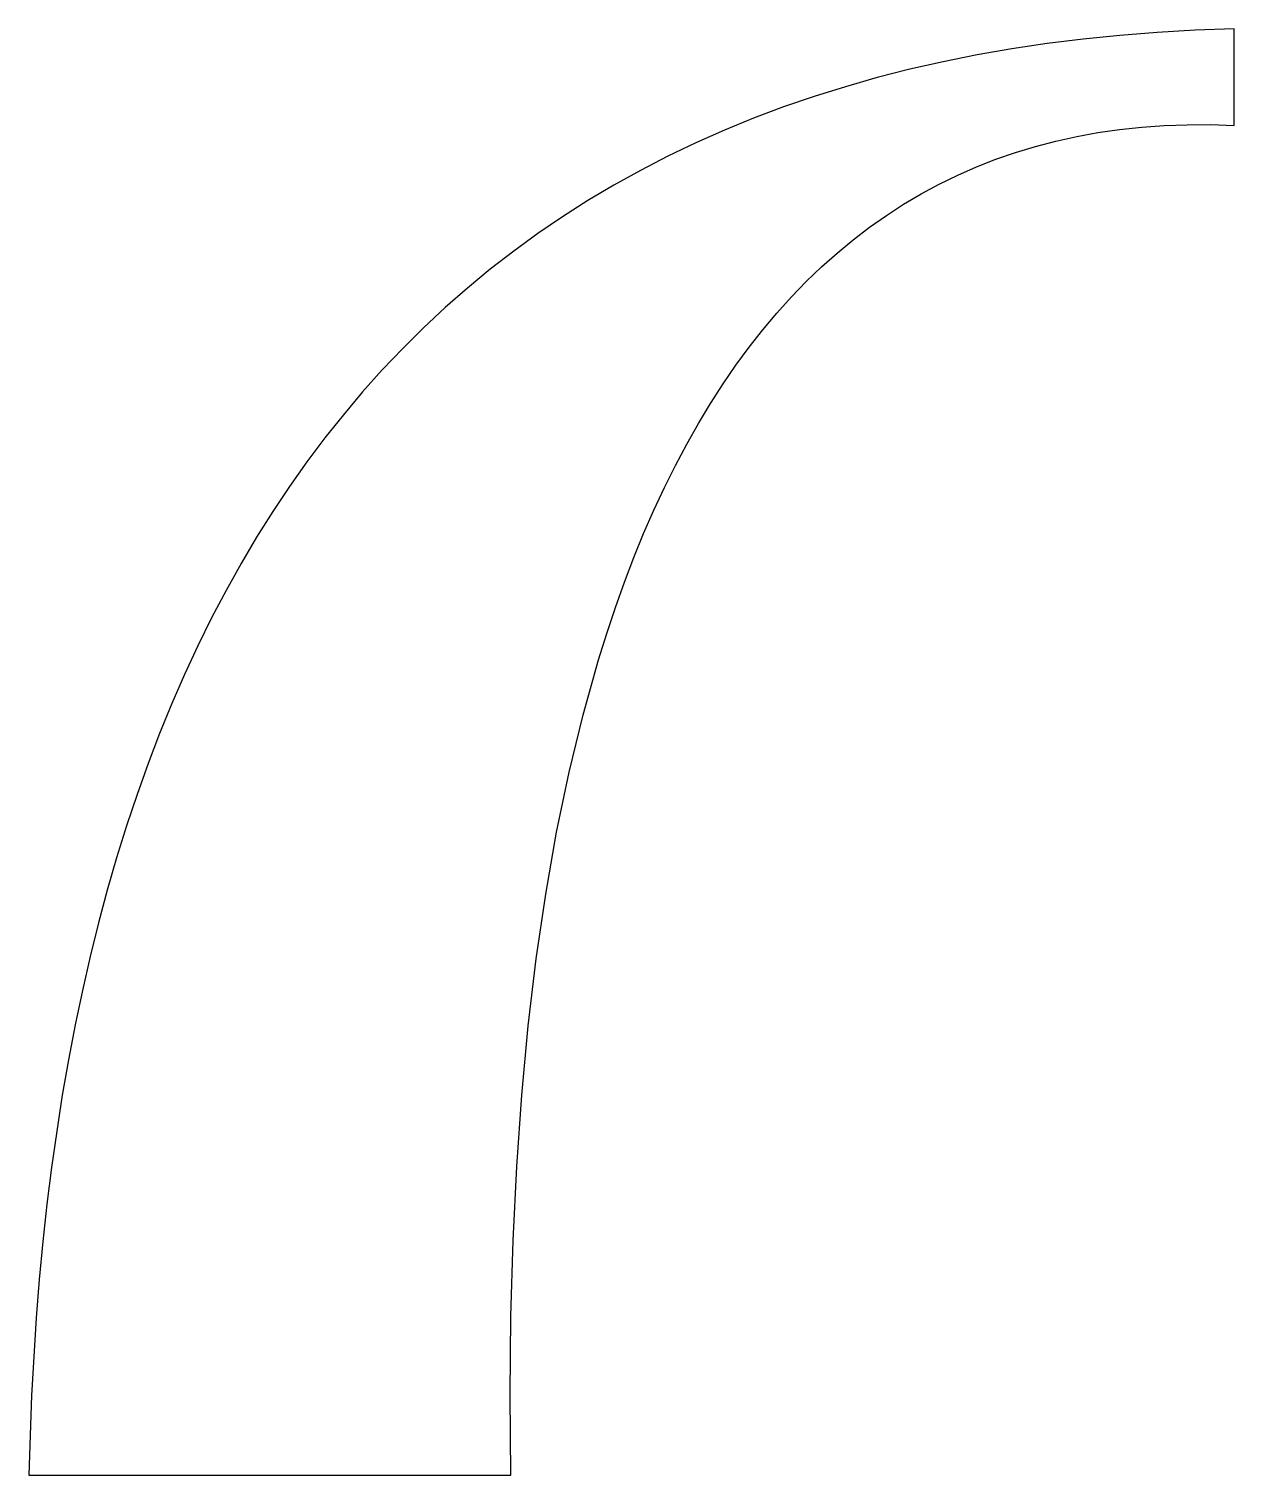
# Model space of a CAD drawing. Extents: x 200 to 533, y -132 to 268.
import ezdxf

# ---------------------------------------------------------------- set-up
doc = ezdxf.new("R2010")
doc.units = 0

msp = doc.modelspace()

# ---------------------------------------------------------------- linework, layer by layer
at = {"layer": 'Layer 1'}
for p, q in [((491.558955, 265.168536), (481.598564, 263.921751)), ((501.711546, 266.200082), (491.558955, 265.168536)), ((512.057284, 267.01476), (501.711546, 266.200082)), ((522.59712, 267.610942), (512.057284, 267.01476)), ((533.332, 267.987), (522.59712, 267.610942)), ((533.332, 241.32), (533.332, 267.987)), ((533.332, 267.987), (533.332, 267.987)), ((462.25059, 260.788975), (452.861109, 258.90624)), ((471.829426, 262.461354), (462.25059, 260.788975)), ((481.598564, 263.921751), (471.829426, 262.461354)), ((443.660036, 256.814779), (434.64642, 254.51622)), ((452.861109, 258.90624), (443.660036, 256.814779)), ((425.819315, 252.012191), (417.177771, 249.304321)), ((434.64642, 254.51622), (425.819315, 252.012191)), ((417.177771, 249.304321), (408.720842, 246.394236)), ((408.720842, 246.394236), (400.447577, 243.283567)), ((400.447577, 243.283567), (392.357029, 239.97394)), ((495.682211, 239.320583), (501.67362, 240.178341)), ((501.67362, 240.178341), (507.778125, 240.827656)), ((507.778125, 240.827656), (513.995972, 241.267504)), ((513.995972, 241.267504), (520.327404, 241.49686)), ((520.327404, 241.49686), (526.772665, 241.514701)), ((526.772665, 241.514701), (533.332, 241.32)), ((384.44825, 236.466984), (376.720291, 232.764328)), ((392.357029, 239.97394), (384.44825, 236.466984)), ((478.384123, 235.506903), (484.037707, 236.98384)), ((484.037707, 236.98384), (489.803655, 238.255408)), ((489.803655, 238.255408), (495.682211, 239.320583)), ((376.720291, 232.764328), (369.172204, 228.8676)), ((467.413071, 231.941022), (472.842659, 233.825622)), ((472.842659, 233.825622), (478.384123, 235.506903)), ((369.172204, 228.8676), (361.803041, 224.778427)), ((456.888545, 227.565963), (462.095115, 229.854127)), ((462.095115, 229.854127), (467.413071, 231.941022)), ((361.803041, 224.778427), (354.611854, 220.498439)), ((446.808592, 222.389921), (451.793119, 225.077552)), ((451.793119, 225.077552), (456.888545, 227.565963)), ((354.611854, 220.498439), (347.597693, 216.029263)), ((441.934719, 219.504094), (446.808592, 222.389921)), ((347.597693, 216.029263), (340.759611, 211.372528)), ((432.51796, 213.141949), (437.171256, 216.421095)), ((437.171256, 216.421095), (441.934719, 219.504094)), ((427.974586, 209.66768), (432.51796, 213.141949)), ((340.759611, 211.372528), (334.09666, 206.529862)), ((423.540889, 205.999314), (427.974586, 209.66768)), ((334.09666, 206.529862), (327.607891, 201.502893)), ((419.216626, 202.137875), (423.540889, 205.999314)), ((327.607891, 201.502893), (321.292355, 196.293249)), ((415.001552, 198.084387), (419.216626, 202.137875)), ((321.292355, 196.293249), (315.149106, 190.902559)), ((410.895424, 193.839875), (415.001552, 198.084387)), ((406.897996, 189.405363), (410.895424, 193.839875)), ((315.149106, 190.902559), (309.177193, 185.33245)), ((403.009025, 184.781877), (406.897996, 189.405363)), ((309.177193, 185.33245), (303.37567, 179.584552)), ((399.228266, 179.970441), (403.009025, 184.781877)), ((303.37567, 179.584552), (297.743587, 173.660492)), ((395.555476, 174.972079), (399.228266, 179.970441)), ((297.743587, 173.660492), (292.279997, 167.561899)), ((391.99041, 169.787817), (395.555476, 174.972079)), ((388.532823, 164.418678), (391.99041, 169.787817)), ((292.279997, 167.561899), (286.983951, 161.2904)), ((385.182472, 158.865688), (388.532823, 164.418678)), ((286.983951, 161.2904), (281.8545, 154.847625)), ((381.939112, 153.12987), (385.182472, 158.865688)), ((281.8545, 154.847625), (276.890697, 148.235201)), ((378.8025, 147.21225), (381.939112, 153.12987)), ((276.890697, 148.235201), (272.091593, 141.454756)), ((375.77239, 141.113852), (378.8025, 147.21225)), ((272.091593, 141.454756), (267.45624, 134.50792)), ((372.84854, 134.835701), (375.77239, 141.113852)), ((267.45624, 134.50792), (262.983689, 127.396319)), ((370.030703, 128.378821), (372.84854, 134.835701)), ((367.318637, 121.744238), (370.030703, 128.378821)), ((262.983689, 127.396319), (258.672993, 120.121583)), ((258.672993, 120.121583), (254.523203, 112.685339)), ((364.712097, 114.932975), (367.318637, 121.744238)), ((254.523203, 112.685339), (250.53337, 105.089216)), ((362.210839, 107.946057), (364.712097, 114.932975)), ((250.53337, 105.089216), (246.702547, 97.334842)), ((359.814619, 100.784509), (362.210839, 107.946057)), ((357.523191, 93.449355), (359.814619, 100.784509)), ((246.702547, 97.334842), (243.029785, 89.423845)), ((353.253741, 78.26233), (357.523191, 93.449355)), ((243.029785, 89.423845), (239.514135, 81.357854)), ((239.514135, 81.357854), (236.15465, 73.138496)), ((349.400533, 62.393178), (353.253741, 78.26233)), ((236.15465, 73.138496), (232.950381, 64.767401)), ((232.950381, 64.767401), (229.90038, 56.246195)), ((345.961614, 45.850096), (349.400533, 62.393178)), ((229.90038, 56.246195), (227.003698, 47.576508)), ((227.003698, 47.576508), (224.259388, 38.759968)), ((342.935031, 28.641281), (345.961614, 45.850096)), ((224.259388, 38.759968), (221.6665, 29.798203)), ((221.6665, 29.798203), (219.224087, 20.692841)), ((340.31883, 10.77493), (342.935031, 28.641281)), ((219.224087, 20.692841), (216.9312, 11.445511)), ((216.9312, 11.445511), (214.786892, 2.05784)), ((338.111057, -7.74076), (340.31883, 10.77493)), ((214.786892, 2.05784), (212.790213, -7.468543)), ((212.790213, -7.468543), (210.940215, -17.13201)), ((336.309758, -26.897593), (338.111057, -7.74076)), ((210.940215, -17.13201), (209.235951, -26.930932)), ((209.235951, -26.930932), (207.676471, -36.863682)), ((334.91298, -46.687371), (336.309758, -26.897593)), ((207.676471, -36.863682), (206.260828, -46.928631)), ((206.260828, -46.928631), (204.988073, -57.124151)), ((333.918769, -67.101898), (334.91298, -46.687371)), ((204.988073, -57.124151), (203.857258, -67.448613)), ((203.857258, -67.448613), (202.867435, -77.900389)), ((333.325171, -88.132976), (333.918769, -67.101898)), ((202.867435, -77.900389), (202.017654, -88.477852)), ((202.017654, -88.477852), (200.73443, -110.003323)), ((333.130233, -109.772409), (333.325171, -88.132976)), ((200.73443, -110.003323), (200, -132.012)), ((333.332, -132.012), (333.130233, -109.772409)), ((200, -132.012), (333.332, -132.012))]:
    msp.add_line(p, q, dxfattribs=at)

doc.saveas('drawing.dxf')
